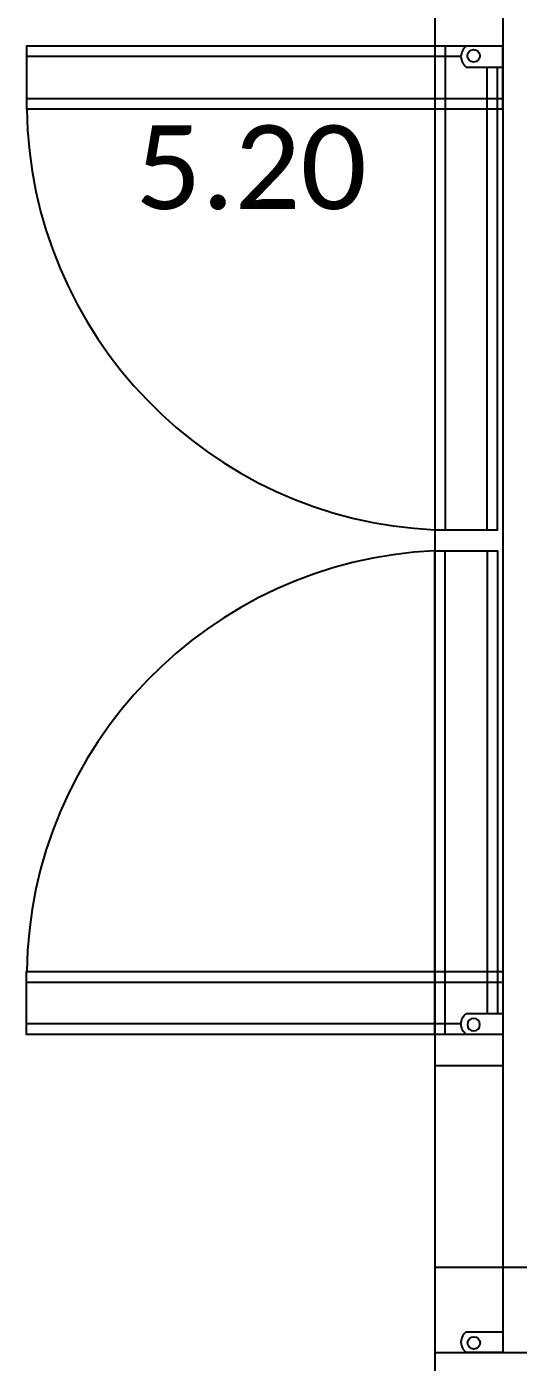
# Model space of a CAD drawing. Header units: millimetres. Extents: x -10496 to -5455, y -188 to 7293.
# Drawn here: x -6263.9 to -6216.9, y 3330.9 to 3458.5 of the extents above; entities that cross this region are included whole.
import ezdxf

# ---------------------------------------------------------------- set-up
doc = ezdxf.new("R2010")
doc.units = ezdxf.units.MM
doc.layers.add('Kıtc-002 Çizgi', color=7, linetype='Continuous')
doc.layers.add('Kıtc-008 Rakam', color=1, linetype='Continuous')
doc.styles.get("Standard").update_dxf_attribs({"font": 'calibri.ttf', "height": 15})

# ---------------------------------------------------------------- blocks, each defined once
blk = doc.blocks.new('A$C4C105235')
at = {"layer": 'Kıtc-002 Çizgi'}
for points in [[(2, 3), (2, 6.5), (0, 6.5), (0, 3)], [(0, 6), (0, 0), (46.2, 0), (46.2, 6), (2, 6)], [(0, 5), (0, 1), (46.2, 1), (46.2, 5), (2, 5)]]:
    blk.add_lwpolyline(points, dxfattribs=at)
blk.add_circle((0.93, 3.71), 0.596, dxfattribs=at)
blk.add_arc((1, 3.75), 1.25, 216.8699, 323.1301, dxfattribs=at)
blk = doc.blocks.new('A$C068C4219')
at = {"layer": 'Kıtc-002 Çizgi'}
for p, q in [((32.48, 45.5), (257.48, 45.5)), ((230.05, 39), (230.05, 45.5))]:
    blk.add_line(p, q, dxfattribs=at)
blk.add_lwpolyline([(257.48, 39), (257.48, 109), (32.48, 109), (32.48, 39)], close=True, dxfattribs=at)
at = {"layer": 'Kıtc-002 Çizgi', "color": 251}
for points in [[(138.68, 45.5), (132.68, 45.5), (132.68, 0), (138.68, 0), (138.68, 45.5)], [(133.68, 41.5), (133.68, 0), (137.68, 0), (137.68, 45.5)], [(221.08, 45.5), (227.08, 45.5), (227.08, 0), (221.08, 0), (221.08, 45.5)], [(226.08, 41.5), (226.08, 0), (222.08, 0), (222.08, 45.5)]]:
    blk.add_lwpolyline(points, dxfattribs=at)
at = {"layer": 'Kıtc-002 Çizgi'}
blk.add_lwpolyline([(255.48, 42), (255.48, 45.5), (257.48, 45.5), (257.48, 42)], dxfattribs=at)
blk.add_circle((256.55, 42.72), 0.596, dxfattribs=at)
blk.add_arc((256.48, 42.75), 1.25, 216.8699, 323.1301, dxfattribs=at)
at = {"layer": 'Kıtc-002 Çizgi', "color": 251}
for centre, start, end in [((138.06, 40.86), 270.8691, 357.3948), ((221.7, 40.86), 182.6052, 269.1309)]:
    blk.add_arc(centre, 40.86, start, end, dxfattribs=at)
blk.add_blockref('A$C4C105235', (132.68, 39), dxfattribs=at)
at = {"layer": 'Kıtc-002 Çizgi', "color": 251, "xscale": -1}
blk.add_blockref('A$C4C105235', (227.08, 39), dxfattribs=at)

msp = doc.modelspace()

# ---------------------------------------------------------------- linework, layer by layer
msp.add_lwpolyline([(-6224.88, 3179.99), (-6154.88, 3179.99), (-6154.88, 3339.99), (-6224.88, 3339.99)], close=True)

# ---------------------------------------------------------------- block references
at = {"rotation": 270}
msp.add_blockref('A$C068C4219', (-6263.89, 3589.35), dxfattribs=at)

# ---------------------------------------------------------------- texts
at = {"layer": 'Kıtc-008 Rakam', "color": 1}
msp.add_text('5.20', height=8, dxfattribs=at).set_placement((-6253.5, 3441.1))

doc.saveas('drawing.dxf')
